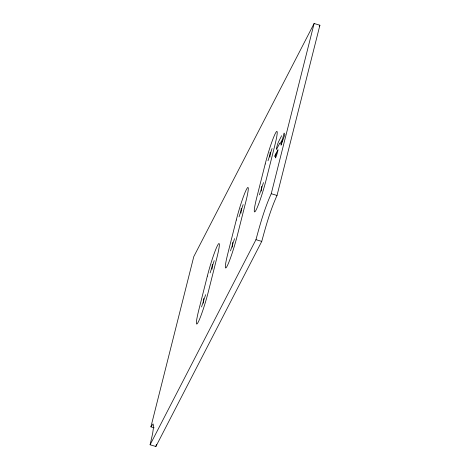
<?xml version="1.0" encoding="UTF-8"?>
<svg xmlns="http://www.w3.org/2000/svg" width="470" height="470" viewBox="0 0 470 470"><rect width="100%" height="100%" fill="white"/><g stroke="black" fill="none" stroke-linecap="round" stroke-linejoin="round"><path stroke-width="0.7" d="M203.475 303.215L203.686 298.438M212.052 269.151L212.27 264.369M232.409 247.15L232.626 242.373M240.993 213.086L241.204 208.31M261.344 191.09L261.561 186.308M269.927 157.021L270.144 152.245M150.911 426.86L193.781 256.632L314.113 23.5L319.9 25.221L277.024 195.444C270.344 210.178 265.95 225.817 261.749 241.398L155.887 446.5L150.1 444.779L152.627 433.628L153.667 426.302L153.067 423.928L150.911 426.86L154.125 427.812M155.887 446.5L156.363 444.409M276.337 153.044L275.784 155.235A4.676 0.417 -73.5 0 0 275.679 157.538A4.676 0.417 -73.5 0 0 277.641 151.634L278.011 149.719L274.445 156.487M282.658 138.679L284.068 133.075L284.914 134.526L281.031 145.136L282.546 139.108L280.091 143.867M150.1 444.779L255.962 239.677C260.163 224.096 264.551 208.457 271.237 193.728L314.113 23.5M210.125 272.888L214.197 260.633M201.542 306.957L205.619 294.702M239.06 216.823L243.137 204.567M230.482 250.892L234.554 238.637M268 160.758L272.071 148.502M259.416 194.827L263.494 182.572M319.23 26.52L319.9 25.221M281.647 135.73L278.581 141.67A4.195 0.376 -73.5 0 0 276.818 146.969A4.195 0.376 -73.5 0 0 276.724 149.037L279.791 143.097M271.237 193.728L277.024 195.444M255.962 239.677L261.749 241.398M207.341 276.107L198.757 310.171A24.246 2.168 -73.5 0 0 198.217 322.12A24.246 2.168 -73.5 0 0 208.404 291.482L216.981 257.419A24.246 2.168 -73.5 0 0 217.522 245.469A24.246 2.168 -73.5 0 0 207.341 276.107M236.275 220.042L227.697 254.106A24.246 2.168 -73.5 0 0 227.157 266.055A24.246 2.168 -73.5 0 0 237.338 235.417L245.922 201.354A24.246 2.168 -73.5 0 0 246.462 189.404A24.246 2.168 -73.5 0 0 236.275 220.042M265.209 163.977L256.632 198.04A24.246 2.168 -73.5 0 0 256.091 209.99A24.246 2.168 -73.5 0 0 266.279 179.352L274.856 145.289A24.246 2.168 -73.5 0 0 275.397 133.339A24.246 2.168 -73.5 0 0 265.209 163.977"/></g></svg>
